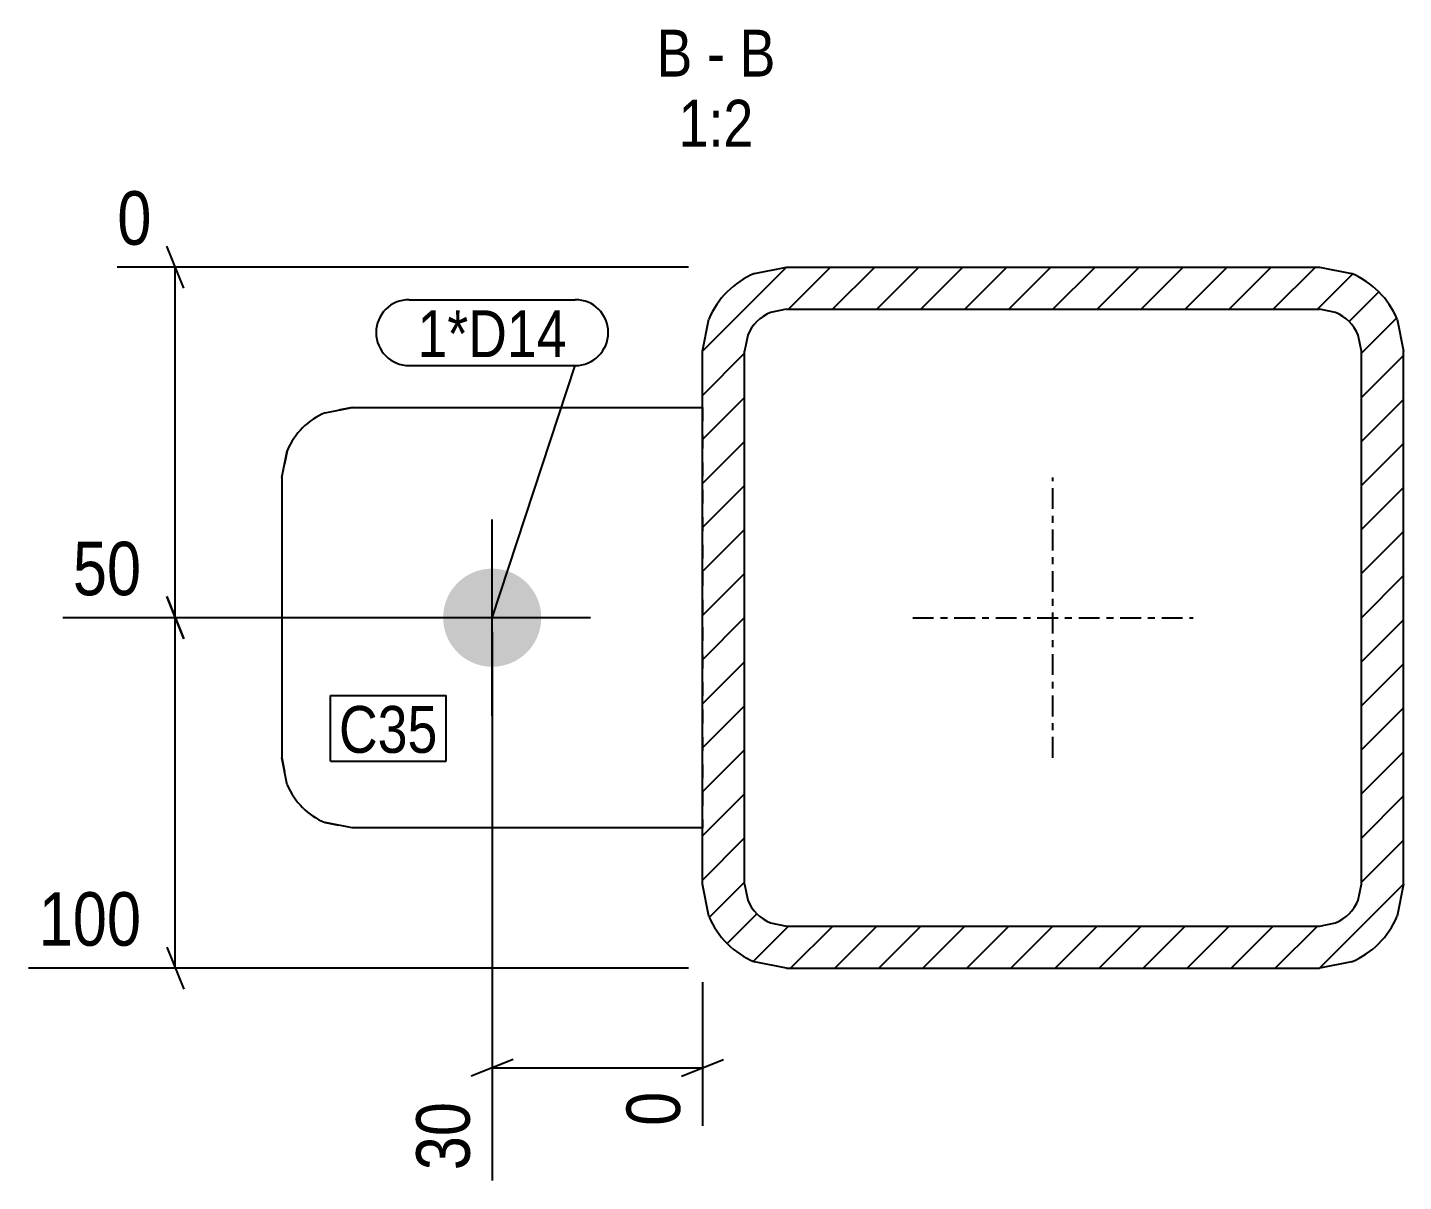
# Model space of a CAD drawing. Header units: millimetres. Extents: x 20 to 42562, y 5 to 1714.
# Drawn here: x 11901.9 to 12098.2, y 4.7 to 169.3 of the extents above; entities that cross this region are included whole.
import ezdxf

# ---------------------------------------------------------------- set-up
doc = ezdxf.new("R2010")
doc.units = ezdxf.units.MM
doc.linetypes.add('DXK_LINE_DOT2', pattern=[3.9198, 1.9599, -1.9599])
doc.linetypes.add('DXK_LINE_DOT3', pattern=[5.9187, 2.979, -0.9799, 0.9799, -0.9799])
for name, color, linetype in [('MÅLSÆTNING', 7, 'Continuous'), ('STÅL', 7, 'Continuous'), ('TEKST', 7, 'Continuous')]:
    doc.layers.add(name, color=color, linetype=linetype)
doc.styles.add('Arial Narrow', font='ARIALN.TTF', dxfattribs={"height": 0.2})

msp = doc.modelspace()

# ---------------------------------------------------------------- hatches: boundary and pattern name
at = {"layer": 'STÅL', "linetype": 'Continuous'}
h = msp.add_hatch(dxfattribs=at)
h.set_pattern_fill('', scale=1.4, style=0, pattern_type=0)
h.set_pattern_definition([(45, (12086.1624, 35.086), (-3.14309, 3.14309), [])])
h.paths.add_polyline_path([(12010.16, 35.09), (12086.16, 35.09), (12090.75, 36), (12094.65, 38.6), (12097.25, 42.49), (12098.16, 47.09), (12098.16, 123.09), (12097.25, 127.68), (12094.65, 131.57), (12090.75, 134.17), (12086.16, 135.09), (12010.16, 135.09), (12005.57, 134.17), (12001.68, 131.57), (11999.08, 127.68), (11998.16, 123.09), (11998.16, 47.09), (11999.08, 42.49), (12001.68, 38.6), (12005.57, 36)])
h.paths.add_polyline_path([(12005.92, 42.84), (12004.62, 44.79), (12004.16, 47.09), (12004.16, 123.09), (12004.62, 125.38), (12005.92, 127.33), (12007.87, 128.63), (12010.16, 129.09), (12086.16, 129.09), (12088.46, 128.63), (12090.41, 127.33), (12091.71, 125.38), (12092.16, 123.09), (12092.16, 47.09), (12091.71, 44.79), (12090.41, 42.84), (12088.46, 41.54), (12086.16, 41.09), (12010.16, 41.09), (12007.87, 41.54)])
msp.add_hatch(color=96, dxfattribs=at).paths.add_polyline_path([(11968.16, 78.09, -1), (11968.16, 92.09, -1)])

# ---------------------------------------------------------------- linework, layer by layer
at = {"layer": 'MÅLSÆTNING', "color": 7, "linetype": 'Continuous'}
for p, q in [((11924.15, 132.09), (11921.75, 138.09)), ((11996.16, 135.09), (11914.68, 135.09)), ((11922.95, 85.09), (11922.95, 135.09)), ((11921.75, 88.09), (11924.15, 82.09)), ((11924.15, 82.09), (11921.75, 88.09)), ((11966.16, 85.09), (11906.89, 85.09)), ((11966.16, 85.09), (11906.89, 85.09)), ((11922.95, 35.09), (11922.95, 85.09)), ((11968.16, 83.09), (11968.16, 4.8)), ((11921.75, 38.09), (11924.15, 32.09)), ((11996.16, 35.09), (11902.01, 35.09)), ((11998.16, 33.09), (11998.16, 12.59)), ((11971.16, 22.06), (11965.16, 19.66)), ((11995.16, 19.66), (12001.16, 22.06)), ((11968.16, 20.86), (11998.16, 20.86))]:
    msp.add_line(p, q, dxfattribs=at)
at = {"layer": 'STÅL', "color": 2, "linetype": 'Continuous'}
for p, q in [((12005.57, 134.17), (12010.16, 135.09)), ((12010.16, 135.09), (12086.16, 135.09)), ((12086.16, 135.09), (12090.75, 134.17)), ((11998.16, 123.09), (11999.08, 127.68)), ((12010.16, 129.09), (12007.87, 128.63)), ((12010.16, 129.09), (12086.16, 129.09)), ((12088.46, 128.63), (12086.16, 129.09)), ((12097.25, 127.68), (12098.16, 123.09)), ((12004.62, 125.38), (12004.16, 123.09)), ((12092.16, 123.09), (12091.71, 125.38)), ((11998.16, 47.09), (11998.16, 123.09)), ((12004.16, 47.09), (12004.16, 123.09)), ((12092.16, 47.09), (12092.16, 123.09)), ((12098.16, 47.09), (12098.16, 123.09)), ((11944.33, 114.32), (11948.16, 115.09)), ((11948.16, 115.09), (11998.16, 115.09)), ((11938.16, 105.09), (11938.92, 108.91)), ((11938.16, 105.09), (11938.16, 65.09)), ((11938.92, 61.26), (11938.16, 65.09)), ((11948.16, 55.09), (11944.33, 55.85)), ((11998.16, 55.09), (11948.16, 55.09)), ((11999.08, 42.49), (11998.16, 47.09)), ((12004.16, 47.09), (12004.62, 44.79)), ((12091.71, 44.79), (12092.16, 47.09)), ((12098.16, 47.09), (12097.25, 42.49)), ((12007.87, 41.54), (12010.16, 41.09)), ((12086.16, 41.09), (12088.46, 41.54)), ((12010.16, 41.09), (12086.16, 41.09)), ((12010.16, 35.09), (12005.57, 36)), ((12090.75, 36), (12086.16, 35.09)), ((12010.16, 35.09), (12086.16, 35.09))]:
    msp.add_line(p, q, dxfattribs=at)
at = {"layer": 'STÅL', "color": 7, "linetype": 'DXK_LINE_DOT2'}
for p, q in [((11948.16, 115.09), (11944.33, 114.32)), ((11998.16, 115.09), (11998.16, 55.09)), ((11938.92, 108.91), (11938.16, 105.09)), ((11938.16, 65.09), (11938.92, 61.26)), ((11944.33, 55.85), (11948.16, 55.09))]:
    msp.add_line(p, q, dxfattribs=at)
at = {"layer": 'STÅL', "color": 7, "linetype": 'DXK_LINE_DOT3'}
for p, q in [((12048.16, 65.09), (12048.16, 105.09)), ((12028.16, 85.09), (12068.16, 85.09))]:
    msp.add_line(p, q, dxfattribs=at)
at = {"layer": 'STÅL', "color": 96, "linetype": 'Continuous'}
for p, q in [((11968.16, 71.09), (11968.16, 99.09)), ((11982.16, 85.09), (11954.16, 85.09))]:
    msp.add_line(p, q, dxfattribs=at)
at = {"layer": 'STÅL', "color": 2, "linetype": 'Continuous'}
for centre, radius, start, end in [((12010.16, 123.09), 12, 112.5, 157.5), ((12086.16, 123.09), 12, 22.5, 67.5), ((12010.16, 123.09), 6, 112.5, 157.5), ((12086.16, 123.09), 6, 22.5, 67.5), ((11948.16, 105.09), 10, 112.5, 157.5), ((11948.16, 65.09), 10, 202.5, 247.5), ((12010.16, 47.09), 6, 202.5, 247.5), ((12086.16, 47.09), 6, 292.5, 337.5), ((12010.16, 47.09), 12, 202.5, 247.5), ((12086.16, 47.09), 12, 292.5, 337.5)]:
    msp.add_arc(centre, radius, start, end, dxfattribs=at)
at = {"layer": 'STÅL', "color": 7, "linetype": 'DXK_LINE_DOT2'}
for centre, start, end in [((11948.16, 105.09), 112.5, 157.5), ((11948.16, 65.09), 202.5, 247.5)]:
    msp.add_arc(centre, 10, start, end, dxfattribs=at)
at = {"layer": 'TEKST', "color": 7, "linetype": 'Continuous'}
for p, q in [((11956.3, 130.46), (11980.02, 130.46)), ((11956.3, 121.06), (11980.02, 121.06)), ((11968.16, 85.09), (11980.02, 121.06)), ((11945.1, 74.01), (11961.57, 74.01)), ((11945.1, 64.61), (11945.1, 74.01)), ((11961.57, 64.61), (11961.57, 74.01)), ((11945.1, 64.61), (11961.57, 64.61))]:
    msp.add_line(p, q, dxfattribs=at)
for centre, start, end in [((11956.3, 125.76), 90, 270), ((11980.02, 125.76), 270, 90)]:
    msp.add_arc(centre, 4.7, start, end, dxfattribs=at)

# ---------------------------------------------------------------- wipeouts: each hides what was drawn before it
at = {"color": 0, "linetype": 'Continuous'}
for points, layer in [([(11919.69, 86.69), (11919.69, 97.89), (11906.74, 97.89), (11906.74, 86.69)], 'MÅLSÆTNING'), ([(11919.69, 36.69), (11919.69, 47.89), (11901.87, 47.89), (11901.87, 36.69)], 'MÅLSÆTNING'), ([(11966.56, 17.61), (11955.36, 17.61), (11955.36, 4.66), (11966.56, 4.66)], 'MÅLSÆTNING'), ([(11996.71, 162.29), (11996.71, 169.29), (11991.6, 169.29), (11991.6, 162.29)], 'TEKST'), ([(12001.36, 162.29), (12001.36, 169.29), (11998.81, 169.29), (11998.81, 162.29)], 'TEKST'), ([(12008.58, 162.29), (12008.58, 169.29), (12003.46, 169.29), (12003.46, 162.29)], 'TEKST'), ([(12005.42, 152.29), (12005.42, 159.29), (11994.76, 159.29), (11994.76, 152.29)], 'TEKST')]:
    msp.add_wipeout(points, dxfattribs=at).dxf.layer = layer
at = {"color": 0}
for points in [[(11978.82, 122.26), (11978.82, 129.26), (11957.5, 129.26), (11957.5, 122.26)], [(11960.37, 65.81), (11960.37, 72.81), (11946.3, 72.81), (11946.3, 65.81)]]:
    msp.add_wipeout(points, dxfattribs=at).dxf.layer = 'TEKST'

# ---------------------------------------------------------------- next in the draw order: texts
at = {"layer": 'MÅLSÆTNING', "color": 3, "linetype": 'Continuous', "style": 'Arial Narrow'}
for s, p in [('50', (11908.34, 88.29)), ('100', (11903.47, 38.29))]:
    msp.add_text(s, height=7.635, dxfattribs=at).set_placement(p)
msp.add_text('30', height=7.635, rotation=90.0002, dxfattribs=at).set_placement((11964.96, 6.26))
at = {"layer": 'TEKST', "color": 3, "linetype": 'Continuous', "style": 'Arial Narrow'}
for s, height, p in [('B', 6.68, (11991.6, 162.29)), ('B', 6.68, (12003.46, 162.29)), ('-', 6.68, (11998.81, 162.29)), ('1:2', 6.681, (11994.76, 152.29))]:
    msp.add_text(s, height=height, dxfattribs=at).set_placement(p)

# ---------------------------------------------------------------- next in the draw order: wipeouts: each hides what was drawn before it
at = {"color": 0, "linetype": 'Continuous'}
for points in [[(11921.15, 136.69), (11921.15, 147.89), (11913.08, 147.89), (11913.08, 136.69)], [(11996.56, 19.06), (11985.36, 19.06), (11985.36, 10.99), (11996.56, 10.99)]]:
    msp.add_wipeout(points, dxfattribs=at).dxf.layer = 'MÅLSÆTNING'
at = {"color": 0}
for points in [[(11978.82, 122.26), (11978.82, 129.26), (11957.5, 129.26), (11957.5, 122.26)], [(11960.37, 65.81), (11960.37, 72.81), (11946.3, 72.81), (11946.3, 65.81)]]:
    msp.add_wipeout(points, dxfattribs=at).dxf.layer = 'TEKST'

# ---------------------------------------------------------------- next in the draw order: texts
at = {"layer": 'MÅLSÆTNING', "color": 3, "linetype": 'Continuous', "style": 'Arial Narrow'}
msp.add_text('0', height=7.64, dxfattribs=at).set_placement((11914.68, 138.29))
msp.add_text('0', height=7.64, rotation=90.0002, dxfattribs=at).set_placement((11994.96, 12.59))
at = {"layer": 'TEKST', "color": 3, "style": 'Arial Narrow'}
for s, p in [('1*D14', (11957.5, 122.26)), ('C35', (11946.3, 65.81))]:
    msp.add_text(s, height=6.681, dxfattribs=at).set_placement(p)

doc.saveas('drawing.dxf')
